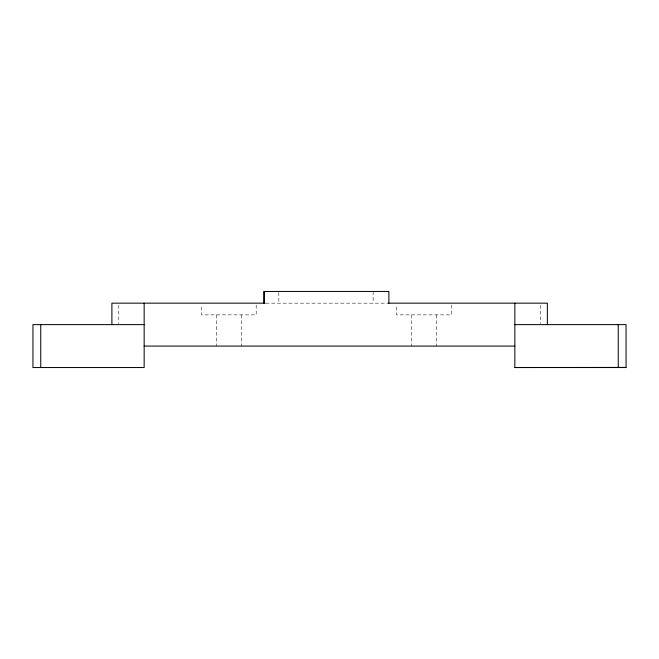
<?xml version="1.0" encoding="UTF-8"?>
<svg xmlns="http://www.w3.org/2000/svg" width="659" height="659" viewBox="0 0 659 659"><rect width="100%" height="100%" fill="white"/><g stroke="black" fill="none" stroke-linecap="round" stroke-linejoin="round"><path stroke-width="0.49" stroke-dasharray="3.29 2.47" d="M265.816 303.165L388.868 303.165M540.611 305.208L540.611 323.602M451.3 305.109L451.3 314.87L396.677 314.87L396.677 305.109M436.472 314.87L436.472 346.082M411.504 314.87L411.504 346.082M373.151 291.459L373.151 303.165M278.823 292.431L278.823 303.165M256.203 305.109L256.203 314.87L201.572 314.87L201.572 305.109M241.375 314.87L241.375 346.082M216.399 314.87L216.399 346.082M118.793 305.208L118.793 323.602"/><path stroke-width="0.99" d="M514.844 303.165L514.844 367.541L626.05 367.409M265.042 303.165L111.898 303.165L111.898 324.623M388.588 303.165L547.365 303.165L547.365 324.623M144.156 324.623L32.95 324.623L32.95 367.541L144.156 367.541L144.156 303.165M514.844 324.623L626.05 324.623L626.05 367.541L514.844 367.541M144.156 346.082L514.844 346.082M618.249 324.623L618.249 367.409M388.868 303.165L388.868 291.459L264.004 291.459L264.004 303.165M264.144 291.459L264.144 303.165M40.751 324.623L40.751 367.541"/></g></svg>
